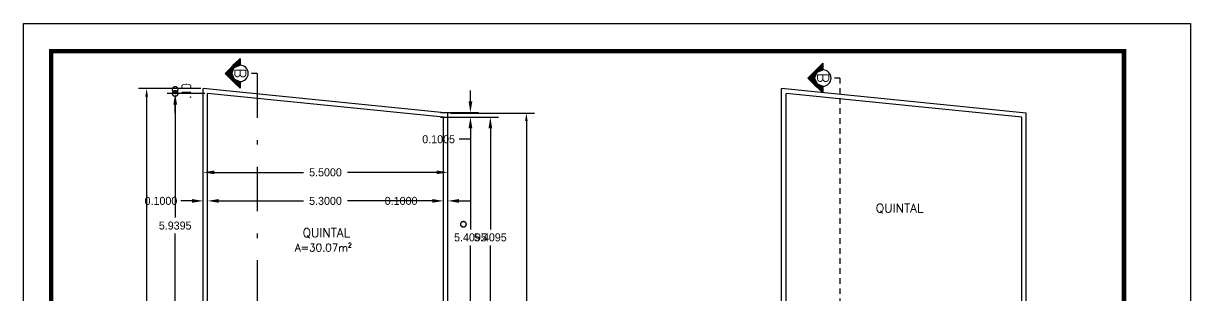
# Model space of a CAD drawing. Extents: x 1223 to 2114, y 507 to 973.
# Drawn here: x 1573.04 to 1599.29, y 637.01 to 643.13 of the extents above; entities that cross this region are included whole.
import ezdxf

# ---------------------------------------------------------------- set-up
doc = ezdxf.new("R2010")
doc.units = 0
doc.header["$MEASUREMENT"] = 0
doc.linetypes.add('DASHDOTX2', pattern=[2, 1, -0.5, 0, -0.5])
doc.linetypes.add('HIDDEN2', pattern=[0.1875, 0.125, -0.0625])
doc.layers.get('0').update_dxf_attribs({"linetype": 'CONTINUOUS'})
doc.layers.get('DEFPOINTS').update_dxf_attribs({"linetype": 'CONTINUOUS'})
for name, color, linetype in [('DIVERSOS', 2, 'CONTINUOUS'), ('JANELAS', 8, 'CONTINUOUS'), ('PAREDE', 2, 'CONTINUOUS'), ('PILARES', 5, 'CONTINUOUS'), ('PROJECAO', 7, 'HIDDEN2'), ('REBAIXO', 8, 'CONTINUOUS')]:
    doc.layers.add(name, color=color, linetype=linetype)
doc.styles.add('PADRAO_TXT', font='romans.shx')
doc.styles.add('PADRAO_TXT2', font='romant', dxfattribs={"height": 0.6})
doc.styles.add('REG80', font='romans.shx', dxfattribs={"width": 0.8, "height": 0.2})
doc.dimstyles.get("Standard").update_dxf_attribs({"dimtxt": 0.18, "dimasz": 0.18, "dimexe": 0.18, "dimexo": 0.0625, "dimgap": 0.09, "dimtad": 0, "dimtih": 1, "dimtoh": 1, "dimdec": 4, "dimzin": 0, "dimdsep": 46, "dimtxsty": 'Standard', "dimcen": 0.09, "dimadec": 0, "dimazin": 0, "dimtfac": 1, "dimtdec": 4, "dimtofl": 0, "dimtmove": 0, "dimatfit": 3, "dimfxl": 0, "dimtolj": 1, "dimtzin": 0, "dimarcsym": 0})

# ---------------------------------------------------------------- blocks, each defined once
blk = doc.blocks.new('_DOTSMALL')
at = {"color": 0, "linetype": 'ByBlock', "const_width": 0.5}
blk.add_lwpolyline([(-0.0625, 0, 1), (0.0625, 0, 1)], format="xyb", close=True, dxfattribs=at)
blk = doc.blocks.new('*D570')
at = {"color": 0, "lineweight": -2, "transparency": 16777216}
for p, q in [((1582.489, 637.47), (1582.489, 639.32)), ((1582.589, 637.47), (1582.589, 639.32))]:
    blk.add_line(p, q, dxfattribs=at)
at = {"color": 7, "lineweight": -2, "transparency": 16777216}
for p, q in [((1582.239, 639.14), (1581.989, 639.14)), ((1582.839, 639.14), (1583.089, 639.14))]:
    blk.add_line(p, q, dxfattribs=at)
at = {"color": 7, "transparency": 16777216}
for points in [[(1582.239, 639.182), (1582.239, 639.099), (1582.489, 639.14)], [(1582.839, 639.182), (1582.839, 639.099), (1582.589, 639.14)]]:
    blk.add_solid(points, dxfattribs=at)
at = {"layer": 'DEFPOINTS', "color": 0, "transparency": 16777216}
for p in [(1582.489, 639.14), (1582.489, 637.407), (1582.589, 637.407)]:
    blk.add_point(p, dxfattribs=at)
at = {"color": 0, "transparency": 16777216, "insert": (1581.539, 639.14), "char_height": 0.18, "attachment_point": 5}
blk.add_mtext('\\A1;0.1000', dxfattribs=at)
blk = doc.blocks.new('*D571')
at = {"color": 0, "lineweight": -2, "transparency": 16777216}
for p, q in [((1577.189, 638.283), (1577.189, 639.32)), ((1582.489, 637.47), (1582.489, 639.32))]:
    blk.add_line(p, q, dxfattribs=at)
at = {"color": 7, "lineweight": -2, "transparency": 16777216}
for p, q in [((1577.439, 639.14), (1579.344, 639.14)), ((1582.239, 639.14), (1580.334, 639.14))]:
    blk.add_line(p, q, dxfattribs=at)
at = {"color": 7, "transparency": 16777216}
for points in [[(1577.439, 639.182), (1577.439, 639.099), (1577.189, 639.14)], [(1582.239, 639.182), (1582.239, 639.099), (1582.489, 639.14)]]:
    blk.add_solid(points, dxfattribs=at)
at = {"layer": 'DEFPOINTS', "color": 0, "transparency": 16777216}
for p in [(1577.189, 639.14), (1577.189, 638.22), (1582.489, 637.407)]:
    blk.add_point(p, dxfattribs=at)
at = {"color": 0, "transparency": 16777216, "insert": (1579.839, 639.14), "char_height": 0.18, "attachment_point": 5}
blk.add_mtext('\\A1;5.3000', dxfattribs=at)
blk = doc.blocks.new('*D572')
at = {"color": 0, "lineweight": -2, "transparency": 16777216}
for p, q in [((1577.089, 638.283), (1577.089, 639.32)), ((1577.189, 638.283), (1577.189, 639.32))]:
    blk.add_line(p, q, dxfattribs=at)
at = {"color": 7, "lineweight": -2, "transparency": 16777216}
for p, q in [((1576.839, 639.14), (1576.589, 639.14)), ((1577.439, 639.14), (1577.689, 639.14))]:
    blk.add_line(p, q, dxfattribs=at)
at = {"color": 7, "transparency": 16777216}
for points in [[(1576.839, 639.182), (1576.839, 639.099), (1577.089, 639.14)], [(1577.439, 639.182), (1577.439, 639.099), (1577.189, 639.14)]]:
    blk.add_solid(points, dxfattribs=at)
at = {"layer": 'DEFPOINTS', "color": 0, "transparency": 16777216}
for p in [(1577.089, 639.14), (1577.089, 638.22), (1577.189, 638.22)]:
    blk.add_point(p, dxfattribs=at)
at = {"color": 0, "transparency": 16777216, "insert": (1576.139, 639.14), "char_height": 0.18, "attachment_point": 5}
blk.add_mtext('\\A1;0.1000', dxfattribs=at)
blk = doc.blocks.new('*D573')
at = {"color": 0, "lineweight": -2, "transparency": 16777216}
for p, q in [((1577.089, 638.778), (1577.089, 639.962)), ((1582.589, 638.778), (1582.589, 639.962))]:
    blk.add_line(p, q, dxfattribs=at)
at = {"color": 7, "lineweight": -2, "transparency": 16777216}
for p, q in [((1577.339, 639.782), (1579.344, 639.782)), ((1582.339, 639.782), (1580.334, 639.782))]:
    blk.add_line(p, q, dxfattribs=at)
at = {"color": 7, "transparency": 16777216}
for points in [[(1577.339, 639.824), (1577.339, 639.741), (1577.089, 639.782)], [(1582.339, 639.824), (1582.339, 639.741), (1582.589, 639.782)]]:
    blk.add_solid(points, dxfattribs=at)
at = {"layer": 'DEFPOINTS', "color": 0, "transparency": 16777216}
for p in [(1577.089, 639.782), (1577.089, 638.715), (1582.589, 638.715)]:
    blk.add_point(p, dxfattribs=at)
at = {"color": 0, "transparency": 16777216, "insert": (1579.839, 639.782), "char_height": 0.18, "attachment_point": 5}
blk.add_mtext('\\A1;5.5000', dxfattribs=at)
blk = doc.blocks.new('*U13')
at = {"layer": 'DIVERSOS', "linetype": 'Continuous'}
for p, q in [((0, 0.334), (-0.15, 0.184)), ((0.15, 0.184), (0, 0.334)), ((-0.204, 0.13), (-0.334, 0)), ((-0.15, 0.184), (-0.204, 0.13)), ((-0.13, 0.13), (-0.184, 0)), ((0, 0.184), (-0.13, 0.13)), ((0, 0.184), (0.13, 0.13)), ((0.13, 0.13), (0.184, 0)), ((0.15, 0.184), (0.204, 0.13)), ((0.204, 0.13), (0.334, 0))]:
    blk.add_line(p, q, dxfattribs=at)
for points in [[(0, 0.334), (-0.15, 0.184), (0.15, 0.184)], [(-0.204, 0.13), (-0.334, 0), (-0.184, 0)], [(-0.15, 0.184), (-0.204, 0.13), (-0.13, 0.13)], [(0, 0.184), (0.13, 0.13), (0.204, 0.13)], [(0.13, 0.13), (0.184, 0), (0.334, 0)]]:
    blk.add_solid(points, dxfattribs=at)
at = {"layer": 'DIVERSOS', "linetype": 'Continuous', "extrusion": (0, 0, -1)}
for points in [[(0.204, 0.13), (0.13, 0.13), (0.184, 0)], [(0.15, 0.184), (0, 0.184), (0.13, 0.13)], [(0, 0.184), (-0.15, 0.184), (-0.204, 0.13)], [(-0.13, 0.13), (-0.204, 0.13), (-0.334, 0)]]:
    blk.add_solid(points, dxfattribs=at)
blk = doc.blocks.new('CORTE_B')
at = {"layer": 'DIVERSOS'}
for p, q in [((-0.334, 0), (0, 0.334)), ((0, 0.334), (0.334, 0)), ((-0.334, 0), (-0.184, 0)), ((0.184, 0), (0.334, 0))]:
    blk.add_line(p, q, dxfattribs=at)
blk.add_circle((0, 0), 0.184, dxfattribs=at)
at = {"layer": 'DIVERSOS', "linetype": 'Continuous'}
blk.add_blockref('*U13', (0, 0), dxfattribs=at)
at = {"layer": 'DIVERSOS', "style": 'PADRAO_TXT2'}
blk.add_text('B', height=0.25, dxfattribs=at).set_placement((-0.118, -0.131))
blk = doc.blocks.new('*D576')
at = {"layer": 'DEFPOINTS', "color": 0, "transparency": 16777216}
for p in [(1582.647, 641.025), (1582.647, 635.615), (1583.098, 635.615)]:
    blk.add_point(p, dxfattribs=at)
at = {"layer": 'PAREDE', "color": 0, "lineweight": -2, "transparency": 16777216}
for p, q in [((1582.709, 641.025), (1583.278, 641.025)), ((1582.709, 635.615), (1583.278, 635.615))]:
    blk.add_line(p, q, dxfattribs=at)
at = {"layer": 'PAREDE', "color": 7, "lineweight": -2, "transparency": 16777216}
for p, q in [((1583.098, 640.775), (1583.098, 638.5)), ((1583.098, 635.865), (1583.098, 638.14))]:
    blk.add_line(p, q, dxfattribs=at)
at = {"layer": 'PAREDE', "color": 7, "transparency": 16777216}
for points in [[(1583.056, 640.775), (1583.14, 640.775), (1583.098, 641.025)], [(1583.056, 635.865), (1583.14, 635.865), (1583.098, 635.615)]]:
    blk.add_solid(points, dxfattribs=at)
at = {"layer": 'PAREDE', "color": 0, "transparency": 16777216, "insert": (1583.098, 638.32), "char_height": 0.18, "attachment_point": 5}
blk.add_mtext('\\A1;5.4095', dxfattribs=at)
blk = doc.blocks.new('*D577')
at = {"layer": 'DEFPOINTS', "color": 0, "transparency": 16777216}
for p in [(1583.098, 641.025), (1583.095, 635.615), (1583.546, 635.615)]:
    blk.add_point(p, dxfattribs=at)
at = {"layer": 'PAREDE', "color": 0, "lineweight": -2, "transparency": 16777216}
for p, q in [((1583.16, 641.025), (1583.726, 641.025)), ((1583.158, 635.615), (1583.726, 635.615))]:
    blk.add_line(p, q, dxfattribs=at)
at = {"layer": 'PAREDE', "color": 7, "lineweight": -2, "transparency": 16777216}
for p, q in [((1583.546, 640.775), (1583.546, 638.5)), ((1583.546, 635.865), (1583.546, 638.14))]:
    blk.add_line(p, q, dxfattribs=at)
at = {"layer": 'PAREDE', "color": 7, "transparency": 16777216}
for points in [[(1583.505, 640.775), (1583.588, 640.775), (1583.546, 641.025)], [(1583.505, 635.865), (1583.588, 635.865), (1583.546, 635.615)]]:
    blk.add_solid(points, dxfattribs=at)
at = {"layer": 'PAREDE', "color": 0, "transparency": 16777216, "insert": (1583.546, 638.32), "char_height": 0.18, "attachment_point": 5}
blk.add_mtext('\\A1;5.4095', dxfattribs=at)
blk = doc.blocks.new('*D578')
at = {"layer": 'DEFPOINTS', "color": 0, "transparency": 16777216}
for p in [(1582.361, 641.125), (1582.362, 641.025), (1583.098, 641.025)]:
    blk.add_point(p, dxfattribs=at)
at = {"layer": 'PAREDE', "color": 7, "lineweight": -2, "transparency": 16777216}
for p, q in [((1583.098, 641.375), (1583.098, 641.625)), ((1583.098, 640.775), (1583.098, 640.525)), ((1583.098, 640.525), (1582.848, 640.525))]:
    blk.add_line(p, q, dxfattribs=at)
at = {"layer": 'PAREDE', "color": 0, "lineweight": -2, "transparency": 16777216}
for p, q in [((1582.424, 641.125), (1583.278, 641.125)), ((1582.424, 641.025), (1583.278, 641.025))]:
    blk.add_line(p, q, dxfattribs=at)
at = {"layer": 'PAREDE', "color": 7, "transparency": 16777216}
for points in [[(1583.056, 641.375), (1583.14, 641.375), (1583.098, 641.125)], [(1583.056, 640.775), (1583.14, 640.775), (1583.098, 641.025)]]:
    blk.add_solid(points, dxfattribs=at)
at = {"layer": 'PAREDE', "color": 0, "transparency": 16777216, "insert": (1582.383, 640.525), "char_height": 0.18, "attachment_point": 5}
blk.add_mtext('\\A1;0.1005', dxfattribs=at)
blk = doc.blocks.new('*D581')
at = {"layer": 'DEFPOINTS', "color": 0, "transparency": 16777216}
for p in [(1577.189, 641.555), (1576.459, 635.615), (1577.189, 635.615)]:
    blk.add_point(p, dxfattribs=at)
at = {"layer": 'PAREDE', "color": 0, "lineweight": -2, "transparency": 16777216}
for p, q in [((1577.127, 641.555), (1576.279, 641.555)), ((1577.127, 635.615), (1576.279, 635.615))]:
    blk.add_line(p, q, dxfattribs=at)
at = {"layer": 'PAREDE', "color": 7, "lineweight": -2, "transparency": 16777216}
for p, q in [((1576.459, 641.305), (1576.459, 638.765)), ((1576.459, 635.865), (1576.459, 638.405))]:
    blk.add_line(p, q, dxfattribs=at)
at = {"layer": 'PAREDE', "color": 7, "transparency": 16777216}
for points in [[(1576.417, 641.305), (1576.5, 641.305), (1576.459, 641.555)], [(1576.417, 635.865), (1576.5, 635.865), (1576.459, 635.615)]]:
    blk.add_solid(points, dxfattribs=at)
at = {"layer": 'PAREDE', "color": 0, "transparency": 16777216, "insert": (1576.459, 638.585), "char_height": 0.18, "attachment_point": 5}
blk.add_mtext('\\A1;5.9395', dxfattribs=at)
blk = doc.blocks.new('*U207')
at = {"layer": 'PAREDE', "color": 3, "style": 'REG80', "width": 0.8}
blk.add_text('.10', height=0.2, rotation=90, dxfattribs=at).set_placement((1576.809, 641.438))
blk = doc.blocks.new('*D582')
at = {"layer": 'DEFPOINTS', "color": 0, "transparency": 16777216}
for p in [(1582.589, 641.115), (1584.356, 641.115), (1582.589, 612.215)]:
    blk.add_point(p, dxfattribs=at)
at = {"layer": 'PAREDE', "color": 0, "lineweight": -2, "transparency": 16777216}
for p, q in [((1582.652, 641.115), (1584.536, 641.115)), ((1582.652, 612.215), (1584.536, 612.215))]:
    blk.add_line(p, q, dxfattribs=at)
at = {"layer": 'PAREDE', "color": 7, "lineweight": -2, "transparency": 16777216}
for p, q in [((1584.356, 640.935), (1584.356, 626.845)), ((1584.356, 612.395), (1584.356, 626.485))]:
    blk.add_line(p, q, dxfattribs=at)
at = {"layer": 'PAREDE', "color": 7, "transparency": 16777216}
for points in [[(1584.326, 640.935), (1584.386, 640.935), (1584.356, 641.115)], [(1584.326, 612.395), (1584.386, 612.395), (1584.356, 612.215)]]:
    blk.add_solid(points, dxfattribs=at)
at = {"layer": 'PAREDE', "color": 0, "transparency": 16777216, "insert": (1584.356, 626.665), "char_height": 0.18, "attachment_point": 5}
blk.add_mtext('\\A1;28.9000', dxfattribs=at)
blk = doc.blocks.new('*D583')
at = {"layer": 'DEFPOINTS', "color": 0, "transparency": 16777216}
for p in [(1577.1, 641.664), (1575.806, 612.216), (1577.089, 612.215)]:
    blk.add_point(p, dxfattribs=at)
at = {"layer": 'PAREDE', "color": 0, "lineweight": -2, "transparency": 16777216}
for p, q in [((1577.037, 641.664), (1575.637, 641.665)), ((1577.027, 612.215), (1575.626, 612.216))]:
    blk.add_line(p, q, dxfattribs=at)
at = {"layer": 'PAREDE', "color": 7, "lineweight": -2, "transparency": 16777216}
for p, q in [((1575.817, 641.485), (1575.812, 627.12)), ((1575.806, 612.396), (1575.812, 626.76))]:
    blk.add_line(p, q, dxfattribs=at)
at = {"layer": 'PAREDE', "color": 7, "transparency": 16777216}
for points in [[(1575.787, 641.485), (1575.847, 641.485), (1575.817, 641.665)], [(1575.776, 612.396), (1575.836, 612.396), (1575.806, 612.216)]]:
    blk.add_solid(points, dxfattribs=at)
at = {"layer": 'PAREDE', "color": 0, "transparency": 16777216, "insert": (1575.812, 626.94), "char_height": 0.18, "attachment_point": 5}
blk.add_mtext('\\A1;29.4489', dxfattribs=at)

msp = doc.modelspace()

# ---------------------------------------------------------------- linework, layer by layer
msp.add_lwpolyline([(1599.29431, 606.00545), (1573.04431, 606.00545), (1573.04431, 643.13045), (1599.29431, 643.13045)], close=True)
at = {"const_width": 0.1}
msp.add_lwpolyline([(1597.79431, 606.63045), (1573.66931, 606.63045), (1573.66931, 642.50545), (1597.79431, 642.50545)], close=True, dxfattribs=at)
at = {"layer": 'JANELAS'}
for p, q in [((1590.09502, 635.61547), (1590.09502, 641.66547)), ((1595.59502, 641.11547), (1590.09502, 641.66547)), ((1590.19502, 635.61547), (1590.19502, 641.55497)), ((1595.49502, 641.02497), (1590.19502, 641.55497)), ((1595.59502, 635.61547), (1595.59502, 641.11547)), ((1595.49502, 635.61547), (1595.49502, 641.02497))]:
    msp.add_line(p, q, dxfattribs=at)
at = {"layer": 'PAREDE'}
for p, q in [((1577.08905, 612.21547), (1577.08905, 641.66547)), ((1582.58905, 641.11547), (1577.08905, 641.66547)), ((1577.18905, 634.31547), (1577.18905, 641.55497)), ((1582.48905, 641.02497), (1577.18905, 641.55497)), ((1582.58905, 612.21547), (1582.58905, 641.11547)), ((1582.48905, 635.61547), (1582.48905, 641.02497))]:
    msp.add_line(p, q, dxfattribs=at)
at = {"layer": 'PAREDE', "color": 7}
for p, q in [((1576.4586, 641.11547), (1576.4586, 641.36547)), ((1576.4586, 641.11547), (1576.4586, 641.02497)), ((1576.4586, 641.02497), (1576.4586, 640.77497))]:
    msp.add_line(p, q, dxfattribs=at)
at = {"layer": 'PROJECAO'}
for p, q in [((1578.30143, 642.00641), (1578.10143, 642.00641)), ((1591.40741, 641.90027), (1591.20741, 641.90027)), ((1591.40741, 641.90027), (1591.40741, 609.72922))]:
    msp.add_line(p, q, dxfattribs=at)
at = {"layer": 'PROJECAO', "linetype": 'DASHDOTX2'}
msp.add_line((1578.30143, 642.00641), (1578.30143, 608.09274), dxfattribs=at)

# ---------------------------------------------------------------- block references
at = {"color": 7, "xscale": -0.25, "yscale": 0.25, "zscale": 0.25, "rotation": 270}
msp.add_blockref('_DOTSMALL', (1582.93997, 638.61547), dxfattribs=at)
at = {"layer": 'PAREDE', "xscale": -1, "rotation": 90}
for p in [(1577.91722, 642.00641), (1591.02319, 641.90027)]:
    msp.add_blockref('CORTE_B', p, dxfattribs=at)
at = {"layer": 'PAREDE', "color": 7, "xscale": -0.25, "yscale": 0.25, "zscale": 0.25}
for p, rotation in [((1576.4586, 641.64547), 90), ((1576.4586, 641.55497), 270)]:
    msp.add_blockref('_DOTSMALL', p, dxfattribs=dict(at, rotation=rotation))
at = {"layer": 'PILARES'}
msp.add_blockref('*U207', (0, 0), dxfattribs=at)

# ---------------------------------------------------------------- texts
at = {"layer": 'PAREDE', "style": 'PADRAO_TXT'}
for p in [(1592.21314, 638.87789), (1579.32269, 638.32409)]:
    msp.add_text('QUINTAL', height=0.2, dxfattribs=at).set_placement(p)
at = {"layer": 'REBAIXO', "style": 'PADRAO_TXT'}
msp.add_text('A=30.07m²', height=0.17, dxfattribs=at).set_placement((1579.15002, 638.00562))

# ---------------------------------------------------------------- dimensions: what is measured, and where the dimension line sits
for base, p1, p2, picture, middle in [((1577.08905, 639.78242), (1582.58905, 638.71547), (1577.08905, 638.71547), '*D573', (1579.83905, 639.78242)), ((1577.08905, 639.14041), (1577.18905, 638.22021), (1577.08905, 638.22021), '*D572', (1576.13905, 639.14041)), ((1577.18905, 639.14041), (1582.48905, 637.407), (1577.18905, 638.22021), '*D571', (1579.83905, 639.14041)), ((1582.48905, 639.14041), (1582.58905, 637.407), (1582.48905, 637.407), '*D570', (1581.53905, 639.14041))]:
    dim = msp.add_linear_dim(base=base, p1=p1, p2=p2, angle=180, dimstyle='Standard', override={"dimasz": 0.25, "dimlfac": 1, "dimclrd": 7})
    dim.commit()
    dim.dimension.update_dxf_attribs({"geometry": picture, "text_midpoint": middle})
at = {"layer": 'PAREDE'}
for p1, p2, distance, picture, middle in [((1577.09999, 641.66438), (1577.08905, 612.21547), -1.28276, '*D583', (1575.81176, 626.9404)), ((1582.58905, 612.21547), (1582.58905, 641.11547), -1.76664, '*D582', (1584.35569, 626.66547))]:
    dim = msp.add_aligned_dim(p1=p1, p2=p2, distance=distance, dimstyle='Standard', override={"dimclrd": 7}, dxfattribs=at)
    dim.commit()
    dim.dimension.update_dxf_attribs({"geometry": picture, "text_midpoint": middle})
for base, p1, p2, picture, middle in [((1576.4586, 635.61547), (1577.18905, 641.55497), (1577.18905, 635.61547), '*D581', (1576.4586, 638.58522)), ((1583.09784, 641.02497), (1582.3615, 641.12547), (1582.36155, 641.02497), '*D578', (1582.38284, 640.52497)), ((1583.09784, 635.61547), (1582.64692, 641.02497), (1582.64692, 635.61547), '*D576', (1583.09784, 638.32022)), ((1583.54624, 635.61547), (1583.09784, 641.02497), (1583.09532, 635.61547), '*D577', (1583.54624, 638.32022))]:
    dim = msp.add_linear_dim(base=base, p1=p1, p2=p2, angle=90, dimstyle='Standard', override={"dimasz": 0.25, "dimlfac": 1, "dimclrd": 7}, dxfattribs=at)
    dim.commit()
    dim.dimension.update_dxf_attribs({"geometry": picture, "text_midpoint": middle})

doc.saveas('drawing.dxf')
